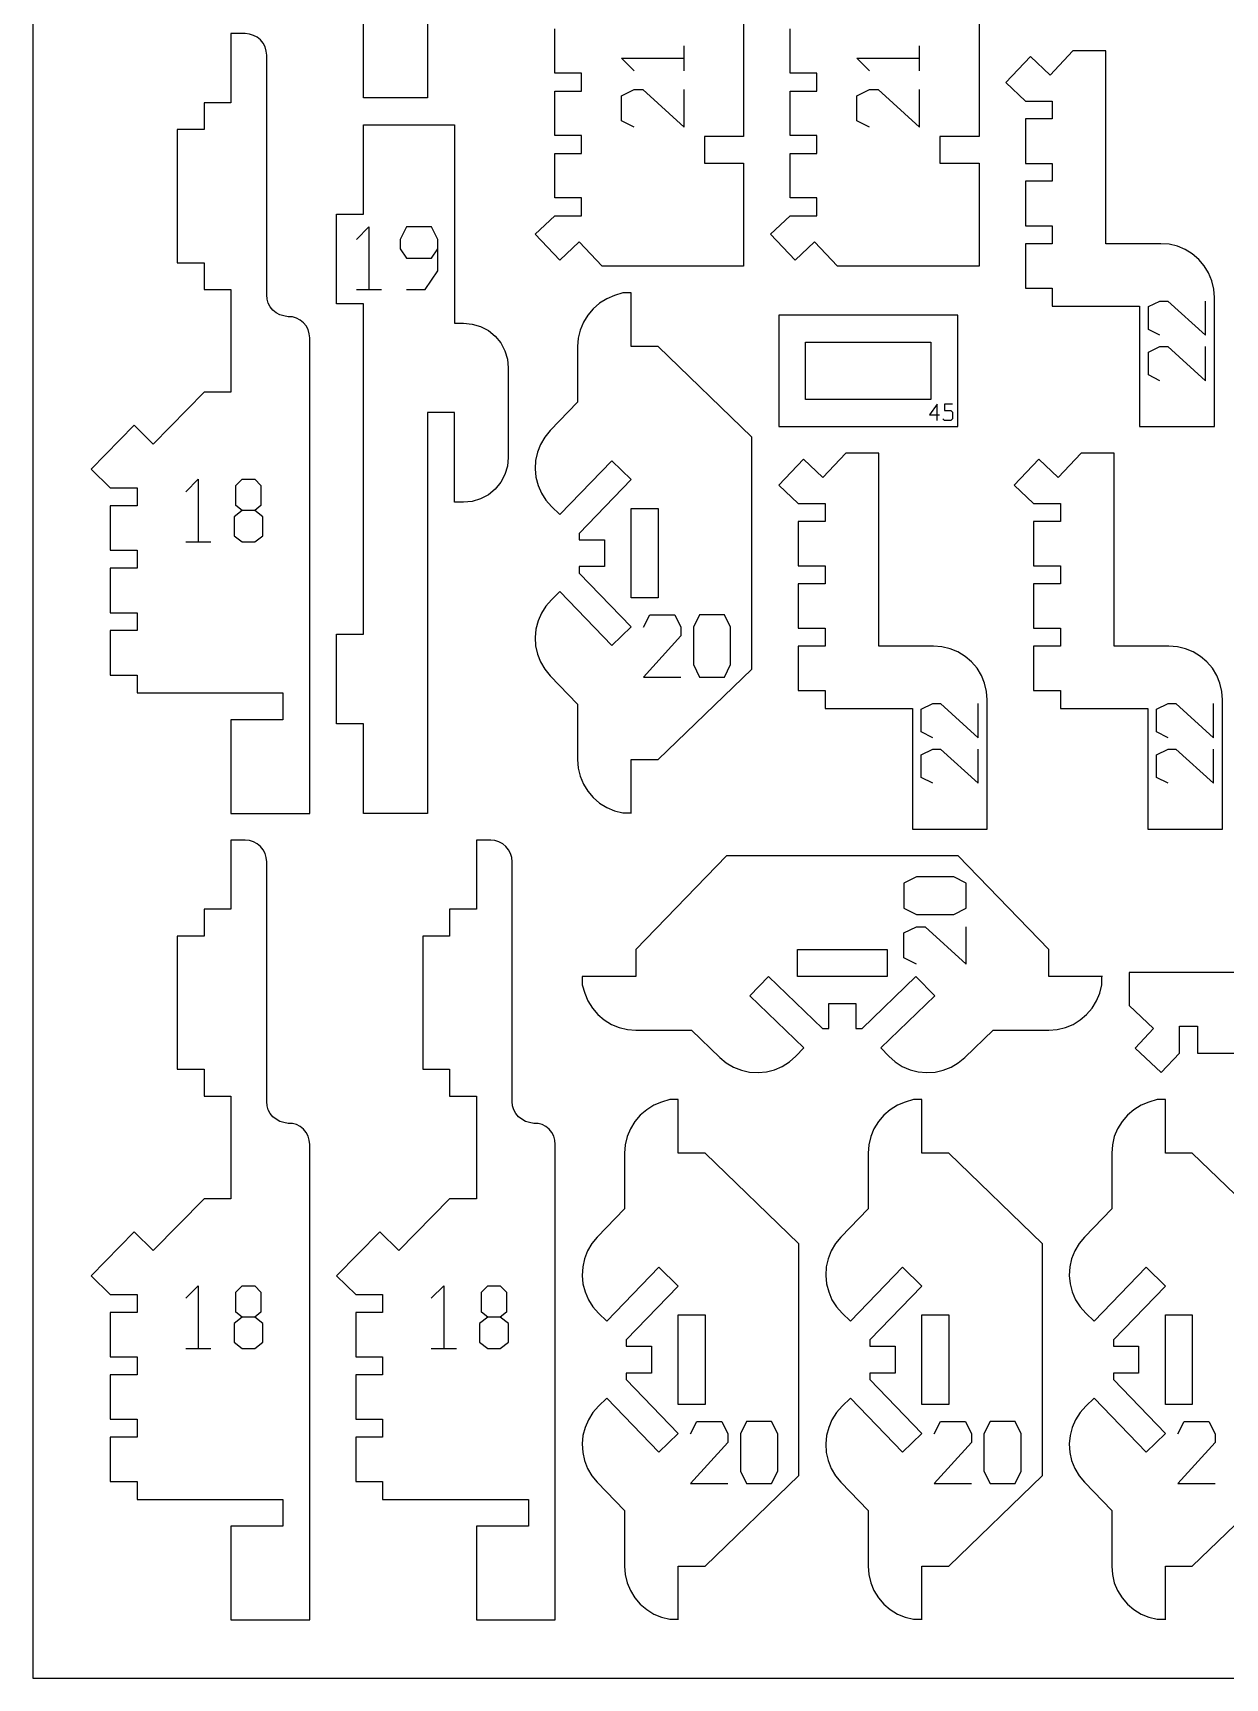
# Model space of a CAD drawing. Header units: millimetres. Extents: x 0 to 600, y 0 to 450.
# Drawn here: x 0 to 133.2, y 0 to 183.7 of the extents above; entities that cross this region are included whole.
import ezdxf

# ---------------------------------------------------------------- set-up
doc = ezdxf.new("R2010")
doc.units = ezdxf.units.MM
for name, color, linetype in [('CUT', 1, 'Continuous'), ('ENGRAVE', 5, 'Continuous'), ('SHEET', 8, 'Continuous')]:
    doc.layers.add(name, color=color, linetype=linetype)

msp = doc.modelspace()

# ---------------------------------------------------------------- linework, layer by layer
at = {"layer": 'CUT'}
for p, q in [((44.1, 221.23), (44.1, 176.48)), ((79.4, 199.66), (79.4, 172.18)), ((105.7, 199.66), (105.7, 172.18)), ((36.93, 176.48), (36.93, 186.48)), ((58.29, 179.24), (58.29, 184.2)), ((84.58, 179.24), (84.58, 184.2)), ((22.12, 183.66), (22.12, 175.95)), ((23.72, 183.66), (22.12, 183.66)), ((24.19, 183.61), (23.72, 183.66)), ((24.64, 183.47), (24.19, 183.61)), ((25.05, 183.25), (24.64, 183.47)), ((25.41, 182.95), (25.05, 183.25)), ((25.71, 182.59), (25.41, 182.95)), ((25.94, 182.17), (25.71, 182.59)), ((26.07, 181.72), (25.94, 182.17)), ((26.12, 181.25), (26.07, 181.72)), ((26.12, 154.48), (26.12, 181.25)), ((111.45, 181.1), (108.7, 178.19)), ((113.63, 179.04), (111.45, 181.1)), ((116.19, 181.75), (113.63, 179.04)), ((119.88, 181.75), (116.19, 181.75)), ((119.88, 160.2), (119.88, 181.75)), ((61.29, 179.24), (58.29, 179.24)), ((61.29, 177.24), (61.29, 179.24)), ((87.58, 179.24), (84.58, 179.24)), ((87.58, 177.24), (87.58, 179.24)), ((44.1, 176.48), (36.93, 176.48)), ((58.29, 177.24), (61.29, 177.24)), ((58.29, 172.28), (58.29, 177.24)), ((84.58, 177.24), (87.58, 177.24)), ((84.58, 172.28), (84.58, 177.24)), ((108.7, 178.19), (110.88, 176.13)), ((19.12, 175.95), (19.12, 172.95)), ((22.12, 175.95), (19.12, 175.95)), ((110.88, 176.13), (113.88, 176.13)), ((113.88, 176.13), (113.88, 174.13)), ((16.12, 172.95), (16.12, 158.08)), ((19.12, 172.95), (16.12, 172.95)), ((36.93, 173.48), (47.1, 173.48)), ((36.93, 163.48), (36.93, 173.48)), ((47.1, 173.48), (47.1, 151.33)), ((110.88, 174.13), (110.88, 169.17)), ((113.88, 174.13), (110.88, 174.13)), ((61.29, 172.28), (58.29, 172.28)), ((61.29, 170.28), (61.29, 172.28)), ((79.4, 172.18), (75.04, 172.18)), ((75.04, 172.18), (75.04, 169.18)), ((87.58, 172.28), (84.58, 172.28)), ((87.58, 170.28), (87.58, 172.28)), ((105.7, 172.18), (101.33, 172.18)), ((101.33, 172.18), (101.33, 169.18)), ((58.29, 170.28), (61.29, 170.28)), ((58.29, 165.32), (58.29, 170.28)), ((75.04, 169.18), (79.4, 169.18)), ((79.4, 169.18), (79.4, 157.7)), ((84.58, 170.28), (87.58, 170.28)), ((84.58, 165.32), (84.58, 170.28)), ((101.33, 169.18), (105.7, 169.18)), ((105.7, 169.18), (105.7, 157.7)), ((110.88, 169.17), (113.88, 169.17)), ((113.88, 169.17), (113.88, 167.17)), ((110.88, 167.17), (110.88, 162.21)), ((113.88, 167.17), (110.88, 167.17)), ((61.29, 165.32), (58.29, 165.32)), ((61.29, 163.32), (61.29, 165.32)), ((87.58, 165.32), (84.58, 165.32)), ((87.58, 163.32), (87.58, 165.32)), ((33.93, 163.48), (36.93, 163.48)), ((33.93, 153.47), (33.93, 163.48)), ((56.11, 161.26), (58.29, 163.32)), ((58.29, 163.32), (61.29, 163.32)), ((82.4, 161.26), (84.58, 163.32)), ((84.58, 163.32), (87.58, 163.32)), ((110.88, 162.21), (113.88, 162.21)), ((113.88, 162.21), (113.88, 160.2)), ((58.86, 158.35), (56.11, 161.26)), ((61.03, 160.41), (58.86, 158.35)), ((63.6, 157.7), (61.03, 160.41)), ((85.15, 158.35), (82.4, 161.26)), ((87.33, 160.41), (85.15, 158.35)), ((89.89, 157.7), (87.33, 160.41)), ((110.88, 160.2), (110.88, 155.24)), ((113.88, 160.2), (110.88, 160.2)), ((125.99, 160.2), (119.88, 160.2)), ((126.93, 160.13), (125.99, 160.2)), ((127.85, 159.91), (126.93, 160.13)), ((128.72, 159.55), (127.85, 159.91)), ((16.12, 158.08), (19.12, 158.08)), ((19.12, 158.08), (19.12, 155.08)), ((129.52, 159.06), (128.72, 159.55)), ((130.24, 158.45), (129.52, 159.06)), ((130.85, 157.73), (130.24, 158.45)), ((79.4, 157.7), (63.6, 157.7)), ((105.7, 157.7), (89.89, 157.7)), ((131.34, 156.93), (130.85, 157.73)), ((131.7, 156.06), (131.34, 156.93)), ((19.12, 155.08), (22.12, 155.08)), ((22.12, 155.08), (22.12, 143.6)), ((26.16, 154.01), (26.12, 154.48)), ((64.99, 154.41), (64.12, 154.05)), ((65.9, 154.7), (64.99, 154.41)), ((66.84, 154.7), (65.9, 154.7)), ((66.84, 148.7), (66.84, 154.7)), ((110.88, 155.24), (113.88, 155.24)), ((113.88, 155.24), (113.88, 153.24)), ((131.92, 155.14), (131.7, 156.06)), ((131.99, 154.2), (131.92, 155.14)), ((26.3, 153.56), (26.16, 154.01)), ((26.52, 153.15), (26.3, 153.56)), ((26.82, 152.78), (26.52, 153.15)), ((27.18, 152.48), (26.82, 152.78)), ((36.93, 153.47), (33.93, 153.47)), ((36.93, 116.58), (36.93, 153.47)), ((62.6, 152.94), (61.99, 152.23)), ((63.31, 153.55), (62.6, 152.94)), ((64.12, 154.05), (63.31, 153.55)), ((113.88, 153.24), (123.63, 153.24)), ((123.63, 153.24), (123.63, 139.79)), ((131.99, 139.79), (131.99, 154.2)), ((27.6, 152.26), (27.18, 152.48)), ((28.05, 152.13), (27.6, 152.26)), ((28.53, 152.03), (28.05, 152.13)), ((29, 152.03), (28.53, 152.03)), ((29.45, 151.9), (29, 152.03)), ((29.86, 151.67), (29.45, 151.9)), ((30.23, 151.38), (29.86, 151.67)), ((30.53, 151.01), (30.23, 151.38)), ((30.75, 150.6), (30.53, 151.01)), ((47.1, 151.33), (48.1, 151.33)), ((48.1, 151.33), (49.08, 151.23)), ((49.08, 151.23), (50.02, 150.95)), ((50.02, 150.95), (50.88, 150.49)), ((61.5, 151.42), (61.14, 150.55)), ((61.99, 152.23), (61.5, 151.42)), ((83.32, 152.22), (83.32, 139.79)), ((103.32, 152.22), (83.32, 152.22)), ((103.32, 139.79), (103.32, 152.22)), ((30.88, 150.15), (30.75, 150.6)), ((30.93, 149.68), (30.88, 150.15)), ((30.93, 96.58), (30.93, 149.68)), ((50.88, 150.49), (51.64, 149.87)), ((51.64, 149.87), (52.26, 149.11)), ((52.26, 149.11), (52.72, 148.24)), ((60.92, 149.64), (60.84, 148.7)), ((61.14, 150.55), (60.92, 149.64)), ((86.32, 142.79), (86.32, 149.22)), ((86.32, 149.22), (100.32, 149.22)), ((100.32, 149.22), (100.32, 142.79)), ((52.72, 148.24), (53.01, 147.3)), ((53.01, 147.3), (53.11, 146.33)), ((60.84, 148.7), (60.84, 142.49)), ((69.84, 148.7), (66.84, 148.7)), ((80.32, 138.58), (69.84, 148.7)), ((53.11, 146.33), (53.11, 136.33)), ((19.12, 143.6), (13.45, 137.82)), ((22.12, 143.6), (19.12, 143.6)), ((60.84, 142.49), (57.79, 139.33)), ((100.32, 142.79), (86.32, 142.79)), ((11.31, 139.92), (6.5, 135.02)), ((13.45, 137.82), (11.31, 139.92)), ((47.1, 141.33), (44.1, 141.33)), ((44.1, 141.33), (44.1, 96.58)), ((47.1, 131.33), (47.1, 141.33)), ((83.32, 139.79), (103.32, 139.79)), ((123.63, 139.79), (131.99, 139.79)), ((57.19, 138.6), (56.71, 137.79)), ((57.79, 139.33), (57.19, 138.6)), ((80.32, 112.7), (80.32, 138.58)), ((53.11, 136.33), (53.01, 135.35)), ((56.16, 135.99), (56.11, 135.05)), ((56.37, 136.91), (56.16, 135.99)), ((56.71, 137.79), (56.37, 136.91)), ((86.07, 136.14), (83.32, 133.24)), ((88.25, 134.08), (86.07, 136.14)), ((90.81, 136.79), (88.25, 134.08)), ((94.5, 136.79), (90.81, 136.79)), ((94.5, 115.25), (94.5, 136.79)), ((112.36, 136.14), (109.61, 133.24)), ((114.54, 134.08), (112.36, 136.14)), ((117.11, 136.79), (114.54, 134.08)), ((120.79, 136.79), (117.11, 136.79)), ((120.79, 115.25), (120.79, 136.79)), ((6.5, 135.02), (8.64, 132.92)), ((52.72, 134.41), (52.26, 133.55)), ((53.01, 135.35), (52.72, 134.41)), ((56.11, 135.05), (56.2, 134.12)), ((58.87, 129.94), (64.68, 135.95)), ((64.68, 135.95), (66.84, 133.87)), ((8.64, 132.92), (11.64, 132.92)), ((11.64, 132.92), (11.64, 130.92)), ((51.64, 132.79), (50.88, 132.17)), ((52.26, 133.55), (51.64, 132.79)), ((56.2, 134.12), (56.43, 133.2)), ((56.43, 133.2), (56.81, 132.34)), ((56.81, 132.34), (57.31, 131.55)), ((66.84, 133.87), (61.03, 127.85)), ((83.32, 133.24), (85.5, 131.17)), ((109.61, 133.24), (111.79, 131.17)), ((8.64, 130.92), (8.64, 125.96)), ((11.64, 130.92), (8.64, 130.92)), ((48.1, 131.33), (47.1, 131.33)), ((49.08, 131.42), (48.1, 131.33)), ((50.02, 131.71), (49.08, 131.42)), ((50.88, 132.17), (50.02, 131.71)), ((57.31, 131.55), (57.94, 130.84)), ((57.94, 130.84), (58.87, 129.94)), ((66.84, 120.64), (66.84, 130.64)), ((66.84, 130.64), (69.84, 130.64)), ((69.84, 130.64), (69.84, 120.64)), ((85.5, 131.17), (88.5, 131.17)), ((88.5, 131.17), (88.5, 129.17)), ((111.79, 131.17), (114.79, 131.17)), ((114.79, 131.17), (114.79, 129.17)), ((85.5, 129.17), (85.5, 124.21)), ((88.5, 129.17), (85.5, 129.17)), ((111.79, 129.17), (111.79, 124.21)), ((114.79, 129.17), (111.79, 129.17)), ((61.03, 127.85), (61.03, 127.14)), ((61.03, 127.14), (63.84, 127.14)), ((63.84, 127.14), (63.84, 124.14)), ((8.64, 125.96), (11.64, 125.96)), ((11.64, 125.96), (11.64, 123.96)), ((8.64, 123.96), (8.64, 118.99)), ((11.64, 123.96), (8.64, 123.96)), ((61.03, 124.14), (61.03, 123.42)), ((63.84, 124.14), (61.03, 124.14)), ((61.03, 123.42), (66.84, 117.41)), ((85.5, 124.21), (88.5, 124.21)), ((88.5, 124.21), (88.5, 122.21)), ((111.79, 124.21), (114.79, 124.21)), ((114.79, 124.21), (114.79, 122.21)), ((58.87, 121.34), (57.94, 120.44)), ((64.68, 115.32), (58.87, 121.34)), ((85.5, 122.21), (85.5, 117.25)), ((88.5, 122.21), (85.5, 122.21)), ((111.79, 122.21), (111.79, 117.25)), ((114.79, 122.21), (111.79, 122.21)), ((57.31, 119.73), (56.81, 118.94)), ((57.94, 120.44), (57.31, 119.73)), ((69.84, 120.64), (66.84, 120.64)), ((8.64, 118.99), (11.64, 118.99)), ((11.64, 118.99), (11.64, 116.99)), ((56.43, 118.07), (56.2, 117.16)), ((56.81, 118.94), (56.43, 118.07)), ((8.64, 116.99), (8.64, 112.03)), ((11.64, 116.99), (8.64, 116.99)), ((33.93, 116.58), (36.93, 116.58)), ((33.93, 106.58), (33.93, 116.58)), ((56.2, 117.16), (56.11, 116.22)), ((56.11, 116.22), (56.16, 115.28)), ((66.84, 117.41), (64.68, 115.32)), ((85.5, 117.25), (88.5, 117.25)), ((88.5, 117.25), (88.5, 115.25)), ((111.79, 117.25), (114.79, 117.25)), ((114.79, 117.25), (114.79, 115.25)), ((56.16, 115.28), (56.37, 114.37)), ((56.37, 114.37), (56.71, 113.49)), ((85.5, 115.25), (85.5, 110.29)), ((88.5, 115.25), (85.5, 115.25)), ((100.61, 115.25), (94.5, 115.25)), ((101.55, 115.18), (100.61, 115.25)), ((102.47, 114.96), (101.55, 115.18)), ((103.34, 114.6), (102.47, 114.96)), ((104.14, 114.1), (103.34, 114.6)), ((104.86, 113.49), (104.14, 114.1)), ((111.79, 115.25), (111.79, 110.29)), ((114.79, 115.25), (111.79, 115.25)), ((126.91, 115.25), (120.79, 115.25)), ((127.85, 115.18), (126.91, 115.25)), ((128.76, 114.96), (127.85, 115.18)), ((129.63, 114.6), (128.76, 114.96)), ((130.43, 114.1), (129.63, 114.6)), ((131.15, 113.49), (130.43, 114.1)), ((56.71, 113.49), (57.19, 112.68)), ((57.19, 112.68), (57.79, 111.95)), ((69.84, 102.58), (80.32, 112.7)), ((105.47, 112.78), (104.86, 113.49)), ((105.96, 111.97), (105.47, 112.78)), ((131.76, 112.78), (131.15, 113.49)), ((132.25, 111.97), (131.76, 112.78)), ((8.64, 112.03), (11.64, 112.03)), ((11.64, 112.03), (11.64, 110.03)), ((57.79, 111.95), (60.84, 108.79)), ((85.5, 110.29), (88.5, 110.29)), ((88.5, 110.29), (88.5, 108.29)), ((106.32, 111.1), (105.96, 111.97)), ((106.54, 110.19), (106.32, 111.1)), ((111.79, 110.29), (114.79, 110.29)), ((114.79, 110.29), (114.79, 108.29)), ((132.61, 111.1), (132.25, 111.97)), ((132.83, 110.19), (132.61, 111.1)), ((11.64, 110.03), (27.93, 110.03)), ((27.93, 110.03), (27.93, 107.03)), ((60.84, 108.79), (60.84, 102.58)), ((106.61, 109.25), (106.54, 110.19)), ((106.61, 94.83), (106.61, 109.25)), ((132.91, 109.25), (132.83, 110.19)), ((132.91, 94.83), (132.91, 109.25)), ((22.12, 107.03), (22.12, 96.58)), ((27.93, 107.03), (22.12, 107.03)), ((36.93, 106.58), (33.93, 106.58)), ((36.93, 96.58), (36.93, 106.58)), ((88.5, 108.29), (98.25, 108.29)), ((98.25, 108.29), (98.25, 94.83)), ((114.79, 108.29), (124.54, 108.29)), ((124.54, 108.29), (124.54, 94.83)), ((60.84, 102.58), (60.92, 101.64)), ((60.92, 101.64), (61.14, 100.72)), ((66.84, 96.58), (66.84, 102.58)), ((66.84, 102.58), (69.84, 102.58)), ((61.14, 100.72), (61.5, 99.85)), ((61.5, 99.85), (61.99, 99.05)), ((61.99, 99.05), (62.6, 98.34)), ((62.6, 98.34), (63.31, 97.72)), ((63.31, 97.72), (64.12, 97.23)), ((22.12, 96.58), (30.93, 96.58)), ((44.1, 96.58), (36.93, 96.58)), ((64.12, 97.23), (64.99, 96.87)), ((64.99, 96.87), (65.9, 96.65)), ((65.9, 96.65), (66.84, 96.65)), ((98.25, 94.83), (106.61, 94.83)), ((124.54, 94.83), (132.91, 94.83)), ((22.12, 93.58), (22.12, 85.87)), ((23.72, 93.58), (22.12, 93.58)), ((24.19, 93.53), (23.72, 93.58)), ((24.64, 93.39), (24.19, 93.53)), ((25.05, 93.17), (24.64, 93.39)), ((25.41, 92.87), (25.05, 93.17)), ((25.71, 92.51), (25.41, 92.87)), ((25.94, 92.09), (25.71, 92.51)), ((26.07, 91.64), (25.94, 92.09)), ((49.55, 93.58), (49.55, 85.87)), ((51.15, 93.58), (49.55, 93.58)), ((51.62, 93.53), (51.15, 93.58)), ((52.07, 93.39), (51.62, 93.53)), ((52.48, 93.17), (52.07, 93.39)), ((52.84, 92.87), (52.48, 93.17)), ((53.14, 92.51), (52.84, 92.87)), ((53.37, 92.09), (53.14, 92.51)), ((53.5, 91.64), (53.37, 92.09)), ((26.12, 91.18), (26.07, 91.64)), ((26.12, 64.4), (26.12, 91.18)), ((53.55, 91.18), (53.5, 91.64)), ((53.55, 64.4), (53.55, 91.18)), ((77.48, 91.83), (67.36, 81.36)), ((103.36, 91.83), (77.48, 91.83)), ((113.48, 81.36), (103.36, 91.83)), ((19.12, 85.87), (19.12, 82.87)), ((22.12, 85.87), (19.12, 85.87)), ((46.55, 85.87), (46.55, 82.87)), ((49.55, 85.87), (46.55, 85.87)), ((16.12, 82.87), (16.12, 68)), ((19.12, 82.87), (16.12, 82.87)), ((43.55, 82.87), (43.55, 68)), ((46.55, 82.87), (43.55, 82.87)), ((67.36, 81.36), (67.36, 78.36)), ((85.42, 81.36), (95.42, 81.36)), ((85.42, 78.36), (85.42, 81.36)), ((95.42, 81.36), (95.42, 78.36)), ((113.48, 78.36), (113.48, 81.36)), ((67.36, 78.36), (61.36, 78.36)), ((61.36, 78.36), (61.36, 77.42)), ((61.36, 77.42), (61.65, 76.5)), ((80.11, 76.2), (82.19, 78.36)), ((82.19, 78.36), (88.21, 72.55)), ((95.42, 78.36), (85.42, 78.36)), ((92.64, 72.55), (98.65, 78.36)), ((98.65, 78.36), (100.74, 76.2)), ((119.48, 78.36), (113.48, 78.36)), ((119.19, 76.5), (119.41, 77.42)), ((119.41, 77.42), (119.41, 78.36)), ((144.02, 78.8), (122.48, 78.8)), ((122.48, 78.8), (122.48, 75.12)), ((61.65, 76.5), (62.01, 75.63)), ((62.01, 75.63), (62.51, 74.83)), ((86.12, 70.39), (80.11, 76.2)), ((88.92, 75.36), (91.92, 75.36)), ((88.92, 72.55), (88.92, 75.36)), ((91.92, 75.36), (91.92, 72.55)), ((100.74, 76.2), (94.72, 70.39)), ((118.34, 74.83), (118.83, 75.63)), ((118.83, 75.63), (119.19, 76.5)), ((62.51, 74.83), (63.12, 74.12)), ((63.12, 74.12), (63.83, 73.5)), ((63.83, 73.5), (64.64, 73.01)), ((116.21, 73.01), (117.01, 73.5)), ((117.01, 73.5), (117.72, 74.12)), ((117.72, 74.12), (118.34, 74.83)), ((122.48, 75.12), (125.19, 72.55)), ((64.64, 73.01), (65.51, 72.65)), ((65.51, 72.65), (66.42, 72.43)), ((66.42, 72.43), (67.36, 72.36)), ((67.36, 72.36), (73.57, 72.36)), ((73.57, 72.36), (76.73, 69.31)), ((88.21, 72.55), (88.92, 72.55)), ((91.92, 72.55), (92.64, 72.55)), ((104.11, 69.31), (107.27, 72.36)), ((107.27, 72.36), (113.48, 72.36)), ((113.48, 72.36), (114.42, 72.43)), ((114.42, 72.43), (115.34, 72.65)), ((115.34, 72.65), (116.21, 73.01)), ((125.19, 72.55), (123.13, 70.37)), ((128.1, 72.8), (130.1, 72.8)), ((128.1, 69.8), (128.1, 72.8)), ((130.1, 72.8), (130.1, 69.8)), ((85.22, 69.45), (86.12, 70.39)), ((94.72, 70.39), (95.62, 69.45)), ((123.13, 70.37), (126.04, 67.62)), ((16.12, 68), (19.12, 68)), ((19.12, 68), (19.12, 65)), ((43.55, 68), (46.55, 68)), ((46.55, 68), (46.55, 65)), ((76.73, 69.31), (77.46, 68.71)), ((77.46, 68.71), (78.27, 68.23)), ((78.27, 68.23), (79.15, 67.88)), ((82.86, 67.95), (83.72, 68.32)), ((83.72, 68.32), (84.51, 68.83)), ((84.51, 68.83), (85.22, 69.45)), ((95.62, 69.45), (96.33, 68.83)), ((96.33, 68.83), (97.12, 68.32)), ((97.12, 68.32), (97.99, 67.95)), ((101.69, 67.88), (102.57, 68.23)), ((102.57, 68.23), (103.38, 68.71)), ((103.38, 68.71), (104.11, 69.31)), ((126.04, 67.62), (128.1, 69.8)), ((130.1, 69.8), (135.06, 69.8)), ((79.15, 67.88), (80.07, 67.68)), ((80.07, 67.68), (81.01, 67.62)), ((81.01, 67.62), (81.94, 67.71)), ((81.94, 67.71), (82.86, 67.95)), ((97.99, 67.95), (98.9, 67.71)), ((98.9, 67.71), (99.84, 67.62)), ((99.84, 67.62), (100.78, 67.68)), ((100.78, 67.68), (101.69, 67.88)), ((19.12, 65), (22.12, 65)), ((22.12, 65), (22.12, 53.52)), ((26.16, 63.93), (26.12, 64.4)), ((46.55, 65), (49.55, 65)), ((49.55, 65), (49.55, 53.52)), ((53.59, 63.93), (53.55, 64.4)), ((70.24, 64.33), (69.37, 63.97)), ((71.16, 64.62), (70.24, 64.33)), ((72.1, 64.62), (71.16, 64.62)), ((72.1, 58.62), (72.1, 64.62)), ((97.45, 64.33), (96.58, 63.97)), ((98.37, 64.62), (97.45, 64.33)), ((99.31, 64.62), (98.37, 64.62)), ((99.31, 58.62), (99.31, 64.62)), ((124.67, 64.33), (123.8, 63.97)), ((125.58, 64.62), (124.67, 64.33)), ((126.52, 64.62), (125.58, 64.62)), ((126.52, 58.62), (126.52, 64.62)), ((26.3, 63.48), (26.16, 63.93)), ((26.52, 63.07), (26.3, 63.48)), ((26.82, 62.7), (26.52, 63.07)), ((27.18, 62.41), (26.82, 62.7)), ((53.73, 63.48), (53.59, 63.93)), ((53.95, 63.07), (53.73, 63.48)), ((54.25, 62.7), (53.95, 63.07)), ((54.61, 62.41), (54.25, 62.7)), ((67.85, 62.86), (67.24, 62.15)), ((68.57, 63.48), (67.85, 62.86)), ((69.37, 63.97), (68.57, 63.48)), ((95.06, 62.86), (94.45, 62.15)), ((95.78, 63.48), (95.06, 62.86)), ((96.58, 63.97), (95.78, 63.48)), ((122.28, 62.86), (121.67, 62.15)), ((122.99, 63.48), (122.28, 62.86)), ((123.8, 63.97), (122.99, 63.48)), ((27.6, 62.18), (27.18, 62.41)), ((28.05, 62.05), (27.6, 62.18)), ((28.53, 61.95), (28.05, 62.05)), ((29, 61.95), (28.53, 61.95)), ((29.45, 61.82), (29, 61.95)), ((29.86, 61.6), (29.45, 61.82)), ((30.23, 61.3), (29.86, 61.6)), ((30.53, 60.93), (30.23, 61.3)), ((30.75, 60.52), (30.53, 60.93)), ((55.03, 62.18), (54.61, 62.41)), ((55.48, 62.05), (55.03, 62.18)), ((55.96, 61.95), (55.48, 62.05)), ((56.43, 61.95), (55.96, 61.95)), ((56.88, 61.82), (56.43, 61.95)), ((57.29, 61.6), (56.88, 61.82)), ((57.66, 61.3), (57.29, 61.6)), ((57.96, 60.93), (57.66, 61.3)), ((58.18, 60.52), (57.96, 60.93)), ((66.75, 61.35), (66.39, 60.48)), ((67.24, 62.15), (66.75, 61.35)), ((93.96, 61.35), (93.6, 60.48)), ((94.45, 62.15), (93.96, 61.35)), ((121.17, 61.35), (120.81, 60.48)), ((121.67, 62.15), (121.17, 61.35)), ((30.88, 60.07), (30.75, 60.52)), ((30.93, 59.6), (30.88, 60.07)), ((30.93, 6.5), (30.93, 59.6)), ((58.31, 60.07), (58.18, 60.52)), ((58.36, 59.6), (58.31, 60.07)), ((58.36, 6.5), (58.36, 59.6)), ((66.17, 59.56), (66.1, 58.62)), ((66.39, 60.48), (66.17, 59.56)), ((93.38, 59.56), (93.31, 58.62)), ((93.6, 60.48), (93.38, 59.56)), ((120.59, 59.56), (120.52, 58.62)), ((120.81, 60.48), (120.59, 59.56)), ((66.1, 58.62), (66.1, 52.41)), ((75.1, 58.62), (72.1, 58.62)), ((85.57, 48.5), (75.1, 58.62)), ((93.31, 58.62), (93.31, 52.41)), ((102.31, 58.62), (99.31, 58.62)), ((112.78, 48.5), (102.31, 58.62)), ((120.52, 58.62), (120.52, 52.41)), ((129.52, 58.62), (126.52, 58.62)), ((140, 48.5), (129.52, 58.62)), ((19.12, 53.52), (13.45, 47.74)), ((22.12, 53.52), (19.12, 53.52)), ((46.55, 53.52), (40.88, 47.74)), ((49.55, 53.52), (46.55, 53.52)), ((66.1, 52.41), (63.04, 49.25)), ((93.31, 52.41), (90.26, 49.25)), ((120.52, 52.41), (117.47, 49.25)), ((11.31, 49.84), (6.5, 44.94)), ((13.45, 47.74), (11.31, 49.84)), ((38.74, 49.84), (33.93, 44.94)), ((40.88, 47.74), (38.74, 49.84)), ((62.44, 48.52), (61.97, 47.71)), ((63.04, 49.25), (62.44, 48.52)), ((85.57, 22.62), (85.57, 48.5)), ((89.66, 48.52), (89.18, 47.71)), ((90.26, 49.25), (89.66, 48.52)), ((112.78, 22.62), (112.78, 48.5)), ((116.87, 48.52), (116.39, 47.71)), ((117.47, 49.25), (116.87, 48.52)), ((61.62, 46.83), (61.42, 45.92)), ((61.97, 47.71), (61.62, 46.83)), ((88.83, 46.83), (88.63, 45.92)), ((89.18, 47.71), (88.83, 46.83)), ((116.04, 46.83), (115.84, 45.92)), ((116.39, 47.71), (116.04, 46.83)), ((6.5, 44.94), (8.64, 42.84)), ((33.93, 44.94), (36.07, 42.84)), ((61.42, 45.92), (61.36, 44.98)), ((61.36, 44.98), (61.45, 44.04)), ((64.13, 39.86), (69.94, 45.88)), ((69.94, 45.88), (72.1, 43.79)), ((88.63, 45.92), (88.57, 44.98)), ((88.57, 44.98), (88.66, 44.04)), ((91.34, 39.86), (97.15, 45.88)), ((97.15, 45.88), (99.31, 43.79)), ((115.84, 45.92), (115.78, 44.98)), ((115.78, 44.98), (115.87, 44.04)), ((118.55, 39.86), (124.36, 45.88)), ((124.36, 45.88), (126.52, 43.79)), ((8.64, 42.84), (11.64, 42.84)), ((11.64, 42.84), (11.64, 40.84)), ((36.07, 42.84), (39.07, 42.84)), ((39.07, 42.84), (39.07, 40.84)), ((61.45, 44.04), (61.69, 43.13)), ((61.69, 43.13), (62.06, 42.26)), ((62.06, 42.26), (62.57, 41.47)), ((72.1, 43.79), (66.28, 37.78)), ((88.66, 44.04), (88.9, 43.13)), ((88.9, 43.13), (89.27, 42.26)), ((89.27, 42.26), (89.78, 41.47)), ((99.31, 43.79), (93.5, 37.78)), ((115.87, 44.04), (116.11, 43.13)), ((116.11, 43.13), (116.48, 42.26)), ((116.48, 42.26), (116.99, 41.47)), ((126.52, 43.79), (120.71, 37.78)), ((8.64, 40.84), (8.64, 35.88)), ((11.64, 40.84), (8.64, 40.84)), ((36.07, 40.84), (36.07, 35.88)), ((39.07, 40.84), (36.07, 40.84)), ((62.57, 41.47), (63.19, 40.76)), ((63.19, 40.76), (64.13, 39.86)), ((72.1, 30.56), (72.1, 40.56)), ((72.1, 40.56), (75.1, 40.56)), ((75.1, 40.56), (75.1, 30.56)), ((89.78, 41.47), (90.4, 40.76)), ((90.4, 40.76), (91.34, 39.86)), ((99.31, 30.56), (99.31, 40.56)), ((99.31, 40.56), (102.31, 40.56)), ((102.31, 40.56), (102.31, 30.56)), ((116.99, 41.47), (117.61, 40.76)), ((117.61, 40.76), (118.55, 39.86)), ((126.52, 30.56), (126.52, 40.56)), ((126.52, 40.56), (129.52, 40.56)), ((129.52, 40.56), (129.52, 30.56)), ((66.28, 37.78), (66.28, 37.06)), ((66.28, 37.06), (69.1, 37.06)), ((69.1, 37.06), (69.1, 34.06)), ((93.5, 37.78), (93.5, 37.06)), ((93.5, 37.06), (96.31, 37.06)), ((96.31, 37.06), (96.31, 34.06)), ((120.71, 37.78), (120.71, 37.06)), ((120.71, 37.06), (123.52, 37.06)), ((123.52, 37.06), (123.52, 34.06)), ((8.64, 35.88), (11.64, 35.88)), ((11.64, 35.88), (11.64, 33.88)), ((36.07, 35.88), (39.07, 35.88)), ((39.07, 35.88), (39.07, 33.88)), ((8.64, 33.88), (8.64, 28.92)), ((11.64, 33.88), (8.64, 33.88)), ((36.07, 33.88), (36.07, 28.92)), ((39.07, 33.88), (36.07, 33.88)), ((66.28, 34.06), (66.28, 33.35)), ((69.1, 34.06), (66.28, 34.06)), ((66.28, 33.35), (72.1, 27.33)), ((93.5, 34.06), (93.5, 33.35)), ((96.31, 34.06), (93.5, 34.06)), ((93.5, 33.35), (99.31, 27.33)), ((120.71, 34.06), (120.71, 33.35)), ((123.52, 34.06), (120.71, 34.06)), ((120.71, 33.35), (126.52, 27.33)), ((64.13, 31.26), (63.19, 30.36)), ((69.94, 25.25), (64.13, 31.26)), ((91.34, 31.26), (90.4, 30.36)), ((97.15, 25.25), (91.34, 31.26)), ((118.55, 31.26), (117.61, 30.36)), ((124.36, 25.25), (118.55, 31.26)), ((62.57, 29.65), (62.06, 28.86)), ((63.19, 30.36), (62.57, 29.65)), ((75.1, 30.56), (72.1, 30.56)), ((89.78, 29.65), (89.27, 28.86)), ((90.4, 30.36), (89.78, 29.65)), ((102.31, 30.56), (99.31, 30.56)), ((116.99, 29.65), (116.48, 28.86)), ((117.61, 30.36), (116.99, 29.65)), ((129.52, 30.56), (126.52, 30.56)), ((8.64, 28.92), (11.64, 28.92)), ((11.64, 28.92), (11.64, 26.91)), ((36.07, 28.92), (39.07, 28.92)), ((39.07, 28.92), (39.07, 26.91)), ((61.69, 28), (61.45, 27.08)), ((62.06, 28.86), (61.69, 28)), ((88.9, 28), (88.66, 27.08)), ((89.27, 28.86), (88.9, 28)), ((116.11, 28), (115.87, 27.08)), ((116.48, 28.86), (116.11, 28)), ((8.64, 26.91), (8.64, 21.95)), ((11.64, 26.91), (8.64, 26.91)), ((36.07, 26.91), (36.07, 21.95)), ((39.07, 26.91), (36.07, 26.91)), ((61.45, 27.08), (61.36, 26.15)), ((61.36, 26.15), (61.42, 25.21)), ((72.1, 27.33), (69.94, 25.25)), ((88.66, 27.08), (88.57, 26.15)), ((88.57, 26.15), (88.63, 25.21)), ((99.31, 27.33), (97.15, 25.25)), ((115.87, 27.08), (115.78, 26.15)), ((115.78, 26.15), (115.84, 25.21)), ((126.52, 27.33), (124.36, 25.25)), ((61.42, 25.21), (61.62, 24.29)), ((61.62, 24.29), (61.97, 23.41)), ((88.63, 25.21), (88.83, 24.29)), ((88.83, 24.29), (89.18, 23.41)), ((115.84, 25.21), (116.04, 24.29)), ((116.04, 24.29), (116.39, 23.41)), ((61.97, 23.41), (62.44, 22.6)), ((62.44, 22.6), (63.04, 21.87)), ((75.1, 12.5), (85.57, 22.62)), ((89.18, 23.41), (89.66, 22.6)), ((89.66, 22.6), (90.26, 21.87)), ((102.31, 12.5), (112.78, 22.62)), ((116.39, 23.41), (116.87, 22.6)), ((116.87, 22.6), (117.47, 21.87)), ((129.52, 12.5), (140, 22.62)), ((8.64, 21.95), (11.64, 21.95)), ((11.64, 21.95), (11.64, 19.95)), ((36.07, 21.95), (39.07, 21.95)), ((39.07, 21.95), (39.07, 19.95)), ((63.04, 21.87), (66.1, 18.71)), ((90.26, 21.87), (93.31, 18.71)), ((117.47, 21.87), (120.52, 18.71)), ((11.64, 19.95), (27.93, 19.95)), ((27.93, 19.95), (27.93, 16.95)), ((39.07, 19.95), (55.36, 19.95)), ((55.36, 19.95), (55.36, 16.95)), ((66.1, 18.71), (66.1, 12.5)), ((93.31, 18.71), (93.31, 12.5)), ((120.52, 18.71), (120.52, 12.5)), ((22.12, 16.95), (22.12, 6.5)), ((27.93, 16.95), (22.12, 16.95)), ((49.55, 16.95), (49.55, 6.5)), ((55.36, 16.95), (49.55, 16.95)), ((66.1, 12.5), (66.17, 11.56)), ((66.17, 11.56), (66.39, 10.65)), ((72.1, 6.5), (72.1, 12.5)), ((72.1, 12.5), (75.1, 12.5)), ((93.31, 12.5), (93.38, 11.56)), ((93.38, 11.56), (93.6, 10.65)), ((99.31, 6.5), (99.31, 12.5)), ((99.31, 12.5), (102.31, 12.5)), ((120.52, 12.5), (120.59, 11.56)), ((120.59, 11.56), (120.81, 10.65)), ((126.52, 6.5), (126.52, 12.5)), ((126.52, 12.5), (129.52, 12.5)), ((66.39, 10.65), (66.75, 9.78)), ((66.75, 9.78), (67.24, 8.97)), ((93.6, 10.65), (93.96, 9.78)), ((93.96, 9.78), (94.45, 8.97)), ((120.81, 10.65), (121.17, 9.78)), ((121.17, 9.78), (121.67, 8.97)), ((67.24, 8.97), (67.85, 8.26)), ((67.85, 8.26), (68.57, 7.65)), ((68.57, 7.65), (69.37, 7.15)), ((94.45, 8.97), (95.06, 8.26)), ((95.06, 8.26), (95.78, 7.65)), ((95.78, 7.65), (96.58, 7.15)), ((121.67, 8.97), (122.28, 8.26)), ((122.28, 8.26), (122.99, 7.65)), ((122.99, 7.65), (123.8, 7.15)), ((22.12, 6.5), (30.93, 6.5)), ((49.55, 6.5), (58.36, 6.5)), ((69.37, 7.15), (70.24, 6.79)), ((70.24, 6.79), (71.16, 6.57)), ((71.16, 6.57), (72.1, 6.57)), ((96.58, 7.15), (97.45, 6.79)), ((97.45, 6.79), (98.37, 6.57)), ((98.37, 6.57), (99.31, 6.57)), ((123.8, 7.15), (124.67, 6.79)), ((124.67, 6.79), (125.58, 6.57)), ((125.58, 6.57), (126.52, 6.57))]:
    msp.add_line(p, q, dxfattribs=at)
at = {"layer": 'ENGRAVE'}
for p, q in [((72.77, 179.51), (72.77, 182.31)), ((99.06, 179.51), (99.06, 182.31)), ((67.17, 179.51), (65.77, 180.91)), ((65.77, 180.91), (72.77, 180.91)), ((93.46, 179.51), (92.06, 180.91)), ((92.06, 180.91), (99.06, 180.91)), ((65.77, 176.71), (67.17, 177.41)), ((65.77, 173.91), (65.77, 176.71)), ((67.17, 177.41), (68.15, 177.41)), ((68.15, 177.41), (72.77, 173.21)), ((72.77, 173.21), (72.77, 177.41)), ((92.06, 176.71), (93.46, 177.41)), ((92.06, 173.91), (92.06, 176.71)), ((93.46, 177.41), (94.44, 177.41)), ((94.44, 177.41), (99.06, 173.21)), ((99.06, 173.21), (99.06, 177.41)), ((67.17, 173.21), (65.77, 173.91)), ((93.46, 173.21), (92.06, 173.91)), ((36.14, 160.67), (37.54, 162.07)), ((37.54, 162.07), (37.54, 155.07)), ((41.74, 162.07), (41.04, 160.67)), ((44.54, 162.07), (41.74, 162.07)), ((45.24, 160.67), (44.54, 162.07)), ((41.04, 160.67), (41.04, 159.62)), ((45.24, 157.17), (45.24, 160.67)), ((41.04, 159.62), (41.74, 158.57)), ((41.74, 158.57), (44.54, 158.57)), ((44.54, 158.57), (45.24, 159.62)), ((43.84, 155.07), (45.24, 157.17)), ((36.14, 155.07), (38.94, 155.07)), ((41.74, 155.07), (43.84, 155.07)), ((124.63, 153.17), (125.9, 153.8)), ((124.63, 150.62), (124.63, 153.17)), ((125.9, 153.8), (126.79, 153.8)), ((126.79, 153.8), (130.98, 149.99)), ((130.98, 149.99), (130.98, 153.8)), ((125.9, 149.99), (124.63, 150.62)), ((124.63, 148.08), (125.9, 148.72)), ((124.63, 145.54), (124.63, 148.08)), ((125.9, 148.72), (126.79, 148.72)), ((126.79, 148.72), (130.98, 144.9)), ((130.98, 144.9), (130.98, 148.72)), ((125.9, 144.9), (124.63, 145.54)), ((101.01, 142.29), (100.18, 141.1)), ((101.01, 140.46), (101.01, 142.29)), ((102.74, 142.29), (101.83, 142.29)), ((101.83, 142.29), (101.83, 141.56)), ((101.83, 141.56), (102.56, 141.56)), ((102.56, 141.56), (102.74, 141.38)), ((100.18, 141.1), (101.28, 141.1)), ((101.83, 140.46), (101.65, 140.64)), ((102.56, 140.46), (101.83, 140.46)), ((102.74, 140.64), (102.56, 140.46)), ((102.74, 141.38), (102.74, 140.64)), ((17.08, 132.49), (18.48, 133.89)), ((18.48, 133.89), (18.48, 126.89)), ((22.68, 133.19), (23.38, 133.89)), ((22.68, 130.95), (22.68, 133.19)), ((23.38, 133.89), (24.78, 133.89)), ((24.78, 133.89), (25.48, 133.19)), ((25.48, 133.19), (25.48, 130.95)), ((23.38, 130.39), (22.68, 130.95)), ((25.48, 130.95), (24.78, 130.39)), ((23.38, 130.39), (22.47, 129.69)), ((22.47, 129.69), (22.47, 127.59)), ((24.78, 130.39), (23.38, 130.39)), ((25.69, 129.69), (24.78, 130.39)), ((25.69, 127.59), (25.69, 129.69)), ((17.08, 126.89), (19.88, 126.89)), ((22.47, 127.59), (23.38, 126.89)), ((23.38, 126.89), (24.78, 126.89)), ((24.78, 126.89), (25.69, 127.59)), ((68.23, 117.36), (68.92, 118.75)), ((68.92, 118.75), (71.7, 118.75)), ((71.7, 118.75), (72.4, 117.36)), ((74.48, 118.75), (73.78, 117.36)), ((77.26, 118.75), (74.48, 118.75)), ((77.95, 117.36), (77.26, 118.75)), ((72.4, 116.39), (68.23, 111.8)), ((72.4, 117.36), (72.4, 116.39)), ((73.78, 117.36), (73.78, 113.19)), ((77.95, 113.19), (77.95, 117.36)), ((73.78, 113.19), (74.48, 111.8)), ((77.26, 111.8), (77.95, 113.19)), ((68.23, 111.8), (72.4, 111.8)), ((74.48, 111.8), (77.26, 111.8)), ((99.25, 108.21), (100.52, 108.85)), ((100.52, 108.85), (101.41, 108.85)), ((101.41, 108.85), (105.6, 105.03)), ((105.6, 105.03), (105.6, 108.85)), ((125.54, 108.21), (126.81, 108.85)), ((126.81, 108.85), (127.7, 108.85)), ((127.7, 108.85), (131.9, 105.03)), ((131.9, 105.03), (131.9, 108.85)), ((99.25, 105.67), (99.25, 108.21)), ((125.54, 105.67), (125.54, 108.21)), ((100.52, 105.03), (99.25, 105.67)), ((126.81, 105.03), (125.54, 105.67)), ((99.25, 103.12), (100.52, 103.76)), ((99.25, 100.58), (99.25, 103.12)), ((100.52, 103.76), (101.41, 103.76)), ((101.41, 103.76), (105.6, 99.95)), ((105.6, 99.95), (105.6, 103.76)), ((125.54, 103.12), (126.81, 103.76)), ((125.54, 100.58), (125.54, 103.12)), ((126.81, 103.76), (127.7, 103.76)), ((127.7, 103.76), (131.9, 99.95)), ((131.9, 99.95), (131.9, 103.76)), ((100.52, 99.95), (99.25, 100.58)), ((126.81, 99.95), (125.54, 100.58)), ((98.7, 89.47), (97.31, 88.77)), ((97.31, 88.77), (97.31, 86)), ((102.87, 89.47), (98.7, 89.47)), ((104.26, 88.77), (102.87, 89.47)), ((104.26, 86), (104.26, 88.77)), ((97.31, 86), (98.7, 85.3)), ((98.7, 85.3), (102.87, 85.3)), ((102.87, 85.3), (104.26, 86)), ((97.31, 83.22), (98.7, 83.91)), ((97.31, 80.44), (97.31, 83.22)), ((98.7, 83.91), (99.67, 83.91)), ((99.67, 83.91), (104.26, 79.75)), ((104.26, 79.75), (104.26, 83.91)), ((98.7, 79.75), (97.31, 80.44)), ((17.08, 42.42), (18.48, 43.82)), ((18.48, 43.82), (18.48, 36.82)), ((22.68, 43.12), (23.38, 43.82)), ((22.68, 40.88), (22.68, 43.12)), ((23.38, 43.82), (24.78, 43.82)), ((24.78, 43.82), (25.48, 43.12)), ((25.48, 43.12), (25.48, 40.88)), ((44.51, 42.42), (45.91, 43.82)), ((45.91, 43.82), (45.91, 36.82)), ((50.11, 43.12), (50.81, 43.82)), ((50.11, 40.88), (50.11, 43.12)), ((50.81, 43.82), (52.21, 43.82)), ((52.21, 43.82), (52.91, 43.12)), ((52.91, 43.12), (52.91, 40.88)), ((23.38, 40.32), (22.68, 40.88)), ((25.48, 40.88), (24.78, 40.32)), ((50.81, 40.32), (50.11, 40.88)), ((52.91, 40.88), (52.21, 40.32)), ((23.38, 40.32), (22.47, 39.62)), ((22.47, 39.62), (22.47, 37.52)), ((24.78, 40.32), (23.38, 40.32)), ((25.69, 39.62), (24.78, 40.32)), ((25.69, 37.52), (25.69, 39.62)), ((50.81, 40.32), (49.9, 39.62)), ((49.9, 39.62), (49.9, 37.52)), ((52.21, 40.32), (50.81, 40.32)), ((53.12, 39.62), (52.21, 40.32)), ((53.12, 37.52), (53.12, 39.62)), ((17.08, 36.82), (19.88, 36.82)), ((22.47, 37.52), (23.38, 36.82)), ((23.38, 36.82), (24.78, 36.82)), ((24.78, 36.82), (25.69, 37.52)), ((44.51, 36.82), (47.31, 36.82)), ((49.9, 37.52), (50.81, 36.82)), ((50.81, 36.82), (52.21, 36.82)), ((52.21, 36.82), (53.12, 37.52)), ((73.48, 27.28), (74.18, 28.67)), ((74.18, 28.67), (76.96, 28.67)), ((76.96, 28.67), (77.65, 27.28)), ((79.73, 28.67), (79.04, 27.28)), ((82.51, 28.67), (79.73, 28.67)), ((83.21, 27.28), (82.51, 28.67)), ((100.69, 27.28), (101.39, 28.67)), ((101.39, 28.67), (104.17, 28.67)), ((104.17, 28.67), (104.86, 27.28)), ((106.95, 28.67), (106.25, 27.28)), ((109.72, 28.67), (106.95, 28.67)), ((110.42, 27.28), (109.72, 28.67)), ((127.91, 27.28), (128.6, 28.67)), ((128.6, 28.67), (131.38, 28.67)), ((131.38, 28.67), (132.07, 27.28)), ((77.65, 26.31), (73.48, 21.72)), ((77.65, 27.28), (77.65, 26.31)), ((79.04, 27.28), (79.04, 23.11)), ((83.21, 23.11), (83.21, 27.28)), ((104.86, 26.31), (100.69, 21.72)), ((104.86, 27.28), (104.86, 26.31)), ((106.25, 27.28), (106.25, 23.11)), ((110.42, 23.11), (110.42, 27.28)), ((132.07, 26.31), (127.91, 21.72)), ((132.07, 27.28), (132.07, 26.31)), ((79.04, 23.11), (79.73, 21.72)), ((82.51, 21.72), (83.21, 23.11)), ((106.25, 23.11), (106.95, 21.72)), ((109.72, 21.72), (110.42, 23.11)), ((73.48, 21.72), (77.65, 21.72)), ((79.73, 21.72), (82.51, 21.72)), ((100.69, 21.72), (104.86, 21.72)), ((106.95, 21.72), (109.72, 21.72)), ((127.91, 21.72), (132.07, 21.72))]:
    msp.add_line(p, q, dxfattribs=at)
at = {"layer": 'SHEET'}
for p, q in [((0, 450), (0, 0)), ((0, 0), (600, 0))]:
    msp.add_line(p, q, dxfattribs=at)

doc.saveas('drawing.dxf')
